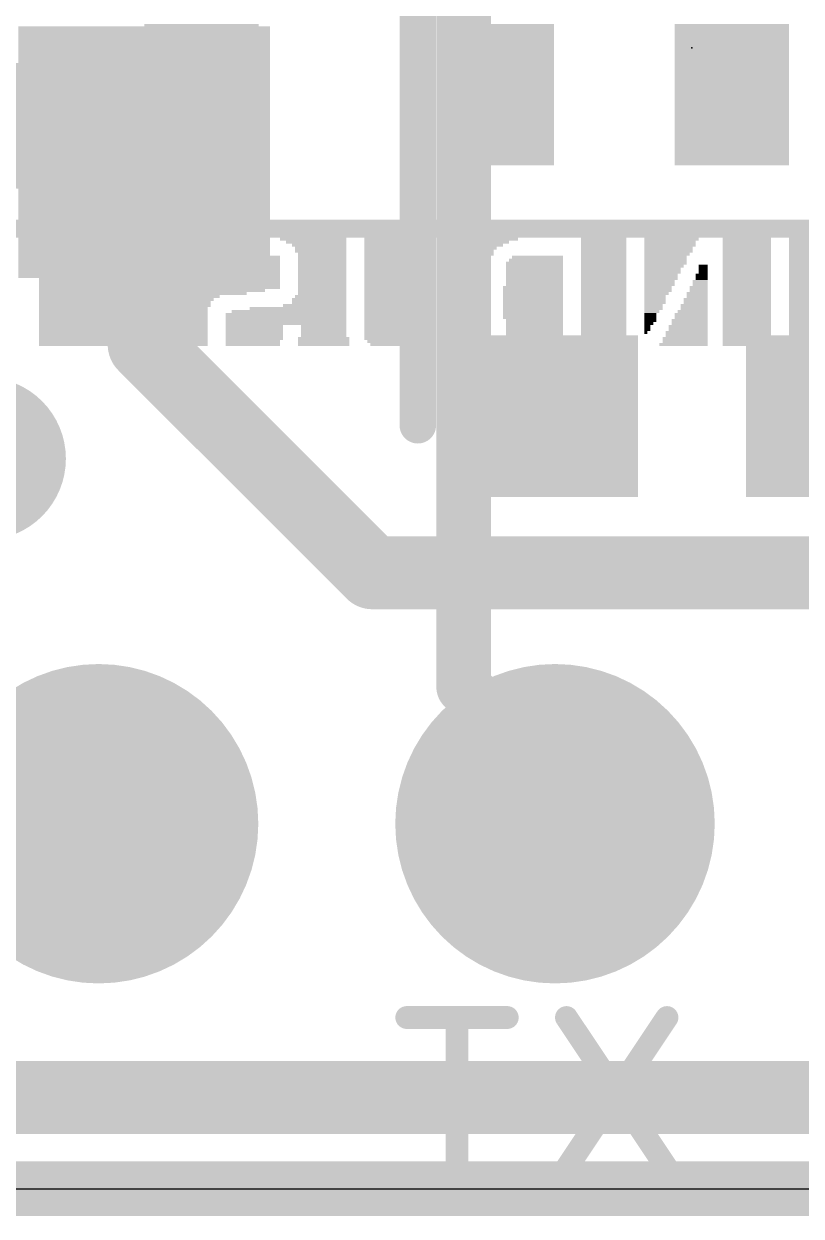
# Model space of a CAD drawing. Extents: x -0.2 to 25.6, y -0.2 to 38.2.
# Drawn here: x 5.93 to 10.26, y -0.15 to 6.48 of the extents above; entities that cross this region are included whole.
import ezdxf

# ---------------------------------------------------------------- set-up
doc = ezdxf.new("R2010")
doc.units = 0
for name, color, linetype in [('1', 12, 'CONTINUOUS'), ('16', 132, 'CONTINUOUS'), ('17', 110, 'CONTINUOUS'), ('18', 110, 'CONTINUOUS'), ('20', 53, 'CONTINUOUS'), ('21', 40, 'CONTINUOUS'), ('22', 6, 'CONTINUOUS'), ('23', 53, 'CONTINUOUS')]:
    doc.layers.add(name, color=color, linetype=linetype)

# ---------------------------------------------------------------- blocks, each defined once
blk = doc.blocks.new('RECT')
blk.add_solid([(-0.5, -0.5), (0.5, -0.5), (-0.5, 0.5), (0.5, 0.5)])
blk = doc.blocks.new('ROUNDP')
at = {"const_width": 0.5}
blk.add_lwpolyline([(0, -0.25, 1), (0, 0.25, 1), (0, -0.25)], format="xyb", dxfattribs=at)
blk = doc.blocks.new('ROUNDV')
at = {"const_width": 0.5}
blk.add_lwpolyline([(0, -0.25, 1), (0, 0.25, 1), (0, -0.25)], format="xyb", dxfattribs=at)

msp = doc.modelspace()

# ---------------------------------------------------------------- linework, layer by layer
at = {"layer": '1'}
for points, const_width in [([(5.914, 5.77), (4.445, 7.239)], 0.4064), ([(6.604, 5.77), (5.914, 5.77)], 0.4064), ([(6.604, 4.699), (6.604, 5.77)], 0.4064), ([(7.874, 3.429), (6.604, 4.699)], 0.4064), ([(7.874, 3.429), (12.385, 3.429)], 0.4064), ([(5.6932, 0.508), (13.462, 0.508)], 0.4064), ([(25.4, 0), (0, 0)], 0.3048)]:
    msp.add_lwpolyline(points, dxfattribs=dict(at, const_width=const_width))
at = {"layer": '1', "const_width": 0.2032}
for points in [[(5.914, 5.8716, 1), (5.914, 5.6684)], [(6.7056, 5.77, 1), (6.5024, 5.77)], [(6.604, 5.6684, 1), (6.604, 5.8716)], [(5.8422, 5.6982, 1), (5.9858, 5.8418)], [(6.6758, 4.7708, 1), (6.5322, 4.6272)], [(6.5024, 4.699, 1), (6.7056, 4.699)], [(7.874, 3.5306, 1), (7.874, 3.3274)], [(7.8022, 3.3572, 1), (7.9458, 3.5008)]]:
    msp.add_lwpolyline(points, format="xyb", dxfattribs=at)
at = {"layer": '16', "const_width": 0.3048}
for points in [[(8.382, 2.794), (8.382, 19.558)], [(8.89, 2.286), (8.382, 2.794)], [(8.89, 2.032), (8.89, 2.286)], [(25.4, 0), (0, 0)]]:
    msp.add_lwpolyline(points, dxfattribs=at)
at = {"layer": '16', "const_width": 0.1524}
for points in [[(8.4359, 2.8479, 1), (8.3281, 2.7401)], [(8.3058, 2.794, 1), (8.4582, 2.794)], [(8.9662, 2.286, 1), (8.8138, 2.286)], [(8.8361, 2.2321, 1), (8.9439, 2.3399)], [(8.8138, 2.032, 1), (8.9662, 2.032)]]:
    msp.add_lwpolyline(points, format="xyb", dxfattribs=at)
at = {"layer": '20'}
msp.add_line((2.54, 0), (22.86, 0), dxfattribs=at)
at = {"layer": '21'}
for points, const_width in [([(8.1266, 4.25), (8.1266, 8.45)], 0.2032), ([(8.065, 0.9532), (8.6243, 0.9532)], 0.127), ([(8.3447, 0.1143), (8.3447, 0.9532)], 0.127), ([(8.9538, 0.9532), (9.513, 0.1143)], 0.127), ([(9.513, 0.9532), (8.9538, 0.1143)], 0.127)]:
    msp.add_lwpolyline(points, dxfattribs=dict(at, const_width=const_width))
for points, const_width in [([(8.0758, 4.25, 1), (8.1774, 4.25)], 0.1016), ([(8.065, 0.985, 1), (8.065, 0.9215)], 0.0635), ([(8.3764, 0.9532, 1), (8.3129, 0.9532)], 0.0635), ([(8.6243, 0.9215, 1), (8.6243, 0.985)], 0.0635), ([(8.9802, 0.9708, 1), (8.9273, 0.9356)], 0.0635), ([(9.5394, 0.9356, 1), (9.4866, 0.9708)], 0.0635), ([(8.3129, 0.1143, 1), (8.3764, 0.1143)], 0.0635), ([(8.9273, 0.1319, 1), (8.9802, 0.0967)], 0.0635), ([(9.4866, 0.0967, 1), (9.5394, 0.1319)], 0.0635)]:
    msp.add_lwpolyline(points, format="xyb", dxfattribs=dict(at, const_width=const_width))
at = {"layer": '23'}
msp.add_point((9.652, 6.35), dxfattribs=at)

# ---------------------------------------------------------------- block references
at = {"layer": '1', "xscale": 1.4, "yscale": 1.4, "rotation": 180}
msp.add_blockref('RECT', (6.604, 5.77), dxfattribs=at)
at = {"layer": '1', "xscale": 0.9, "rotation": 90}
for p in [(8.852, 4.3), (10.452, 4.3)]:
    msp.add_blockref('RECT', p, dxfattribs=at)
at = {"layer": '17', "xscale": 1.778, "yscale": 1.778, "rotation": 90}
for p in [(6.35, 2.032), (6.35, 2.032), (8.89, 2.032), (8.89, 2.032)]:
    msp.add_blockref('ROUNDP', p, dxfattribs=at)
at = {"layer": '18', "xscale": 0.9064, "yscale": 0.9064}
msp.add_blockref('ROUNDV', (5.715, 4.064), dxfattribs=at)
msp.add_blockref('ROUNDV', (5.715, 4.064), dxfattribs=at)
at = {"layer": '22', "rotation": 180}
for p, xscale, yscale in [((6.9233, 6.476), 0.637, 0.0168), ((6.9233, 6.4592), 0.637, 0.0168), ((6.9233, 6.4425), 0.637, 0.0167), ((8.5662, 6.476), 0.6371, 0.0168), ((8.5662, 6.4592), 0.6371, 0.0168), ((8.5662, 6.4425), 0.6371, 0.0167), ((9.8738, 6.476), 0.6371, 0.0168), ((9.8738, 6.4592), 0.6371, 0.0168), ((9.8738, 6.4425), 0.6371, 0.0167), ((6.9149, 6.3754), 0.6538, 0.0168), ((6.9233, 6.4257), 0.637, 0.0168), ((6.9233, 6.4089), 0.637, 0.0168), ((6.9233, 6.3921), 0.637, 0.0167), ((8.5662, 6.4257), 0.6371, 0.0168), ((8.5662, 6.4089), 0.6371, 0.0168), ((8.5662, 6.3921), 0.6371, 0.0167), ((8.5662, 6.3754), 0.6371, 0.0168), ((9.8738, 6.4257), 0.6371, 0.0168), ((9.8738, 6.4089), 0.6371, 0.0168), ((9.8738, 6.3921), 0.6371, 0.0167), ((9.8738, 6.3754), 0.6371, 0.0168), ((6.9149, 6.3586), 0.6538, 0.0167), ((6.9149, 6.3419), 0.6538, 0.0168), ((6.9149, 6.3251), 0.6538, 0.0168), ((6.9149, 6.3083), 0.6538, 0.0167), ((8.5662, 6.3586), 0.6371, 0.0167), ((8.5662, 6.3419), 0.6371, 0.0168), ((8.5662, 6.3251), 0.6371, 0.0168), ((8.5662, 6.3083), 0.6371, 0.0167), ((9.8738, 6.3586), 0.6371, 0.0167), ((9.8738, 6.3419), 0.6371, 0.0168), ((9.8738, 6.3251), 0.6371, 0.0168), ((9.8738, 6.3083), 0.6371, 0.0167), ((5.5822, 6.258), 0.7377, 0.0167), ((5.6157, 6.2413), 0.8047, 0.0168), ((6.8898, 6.2413), 0.7041, 0.0168), ((6.8982, 6.258), 0.6873, 0.0167), ((6.9065, 6.2916), 0.6706, 0.0168), ((6.9065, 6.2748), 0.6706, 0.0168), ((8.5662, 6.2916), 0.6371, 0.0168), ((8.5662, 6.2748), 0.6371, 0.0168), ((8.5662, 6.258), 0.6371, 0.0167), ((8.5662, 6.2413), 0.6371, 0.0168), ((9.8738, 6.2916), 0.6371, 0.0168), ((9.8738, 6.2748), 0.6371, 0.0168), ((9.8738, 6.258), 0.6371, 0.0167), ((9.8738, 6.2413), 0.6371, 0.0168), ((5.6492, 6.2245), 0.8718, 0.0168), ((6.2275, 6.2077), 2.0285, 0.0167), ((6.2275, 6.191), 2.0285, 0.0168), ((6.2191, 6.1743), 2.0117, 0.0167), ((6.8646, 6.2245), 0.7544, 0.0168), ((8.5662, 6.2245), 0.6371, 0.0168), ((8.5662, 6.2077), 0.6371, 0.0167), ((8.5662, 6.191), 0.6371, 0.0168), ((8.5662, 6.1743), 0.6371, 0.0167), ((9.8738, 6.2245), 0.6371, 0.0168), ((9.8738, 6.2077), 0.6371, 0.0167), ((9.8738, 6.191), 0.6371, 0.0168), ((9.8738, 6.1743), 0.6371, 0.0167), ((6.2191, 6.1575), 2.0117, 0.0168), ((6.2191, 6.1407), 2.0117, 0.0168), ((6.2191, 6.124), 2.0117, 0.0167), ((6.2191, 6.1072), 2.0117, 0.0168), ((8.5662, 6.1575), 0.6371, 0.0168), ((8.5662, 6.1407), 0.6371, 0.0168), ((8.5662, 6.124), 0.6371, 0.0167), ((8.5662, 6.1072), 0.6371, 0.0168), ((9.8738, 6.1575), 0.6371, 0.0168), ((9.8738, 6.1407), 0.6371, 0.0168), ((9.8738, 6.124), 0.6371, 0.0167), ((9.8738, 6.1072), 0.6371, 0.0168), ((6.2191, 6.0904), 2.0117, 0.0168), ((6.2191, 6.0737), 2.0117, 0.0167), ((6.2191, 6.0569), 2.0117, 0.0168), ((6.2191, 6.0401), 2.0117, 0.0168), ((8.5662, 6.0904), 0.6371, 0.0168), ((8.5662, 6.0737), 0.6371, 0.0167), ((8.5662, 6.0569), 0.6371, 0.0168), ((8.5662, 6.0401), 0.6371, 0.0168), ((9.8738, 6.0904), 0.6371, 0.0168), ((9.8738, 6.0737), 0.6371, 0.0167), ((9.8738, 6.0569), 0.6371, 0.0168), ((9.8738, 6.0401), 0.6371, 0.0168), ((6.2108, 6.0234), 1.995, 0.0167), ((6.2108, 6.0066), 1.995, 0.0168), ((6.2108, 5.9898), 1.995, 0.0168), ((6.5377, 5.9731), 1.3412, 0.0167), ((8.5662, 6.0234), 0.6371, 0.0167), ((8.5662, 6.0066), 0.6371, 0.0168), ((8.5662, 5.9898), 0.6371, 0.0168), ((8.5662, 5.9731), 0.6371, 0.0167), ((9.8738, 6.0234), 0.6371, 0.0167), ((9.8738, 6.0066), 0.6371, 0.0168), ((9.8738, 5.9898), 0.6371, 0.0168), ((9.8738, 5.9731), 0.6371, 0.0167), ((6.5377, 5.9563), 1.3076, 0.0168), ((6.5545, 5.9396), 1.2741, 0.0167), ((6.5461, 5.9228), 1.2573, 0.0168), ((6.5629, 5.906), 1.2237, 0.0168), ((8.5662, 5.9563), 0.6371, 0.0168), ((8.5662, 5.9396), 0.6371, 0.0167), ((8.5662, 5.9228), 0.6371, 0.0168), ((8.5662, 5.906), 0.6371, 0.0168), ((9.8738, 5.9563), 0.6371, 0.0168), ((9.8738, 5.9396), 0.6371, 0.0167), ((9.8738, 5.9228), 0.6371, 0.0168), ((9.8738, 5.906), 0.6371, 0.0168), ((6.5629, 5.8893), 1.1903, 0.0167), ((6.5713, 5.8725), 1.1735, 0.0168), ((6.5796, 5.8557), 1.1232, 0.0168), ((6.5796, 5.839), 1.0896, 0.0167), ((8.5662, 5.8893), 0.6371, 0.0167), ((8.5662, 5.8725), 0.6371, 0.0168), ((8.5662, 5.8557), 0.6371, 0.0168), ((8.5662, 5.839), 0.6371, 0.0167), ((9.8738, 5.8893), 0.6371, 0.0167), ((9.8738, 5.8725), 0.6371, 0.0168), ((9.8738, 5.8557), 0.6371, 0.0168), ((9.8738, 5.839), 0.6371, 0.0167), ((6.5796, 5.8222), 1.0562, 0.0168), ((6.5796, 5.8054), 1.0226, 0.0168), ((6.588, 5.7887), 0.9724, 0.0167), ((6.588, 5.7719), 0.9388, 0.0168), ((8.5662, 5.8222), 0.6371, 0.0168), ((8.5662, 5.8054), 0.6371, 0.0168), ((8.5662, 5.7887), 0.6371, 0.0167), ((8.5662, 5.7719), 0.6371, 0.0168), ((9.8738, 5.8222), 0.6371, 0.0168), ((9.8738, 5.8054), 0.6371, 0.0168), ((9.8738, 5.7887), 0.6371, 0.0167), ((9.8738, 5.7719), 0.6371, 0.0168), ((6.588, 5.7552), 0.8718, 0.0167), ((6.588, 5.7384), 0.7712, 0.0168), ((6.5796, 5.7216), 0.7208, 0.0168), ((6.5796, 5.7049), 0.5197, 0.0167), ((8.5662, 5.7552), 0.6371, 0.0167), ((8.5662, 5.7384), 0.6371, 0.0168), ((8.5662, 5.7216), 0.6371, 0.0168), ((8.5662, 5.7049), 0.6371, 0.0167), ((9.8738, 5.7552), 0.6371, 0.0167), ((9.8738, 5.7384), 0.6371, 0.0168), ((9.8738, 5.7216), 0.6371, 0.0168), ((9.8738, 5.7049), 0.6371, 0.0167), ((10.033, 5.3863), 13.998, 0.0168), ((10.033, 5.3696), 13.998, 0.0167), ((10.033, 5.3528), 13.998, 0.0168), ((10.033, 5.3361), 13.998, 0.0167), ((10.033, 5.3193), 13.998, 0.0168), ((10.033, 5.3025), 13.998, 0.0168), ((6.1186, 5.2858), 0.2012, 0.0167), ((6.1186, 5.269), 0.2012, 0.0168), ((6.1186, 5.2522), 0.2012, 0.0168), ((6.1186, 5.2355), 0.2012, 0.0167), ((6.9149, 5.2858), 0.285, 0.0167), ((6.8982, 5.269), 0.2515, 0.0168), ((6.8898, 5.2522), 0.2347, 0.0168), ((6.8814, 5.2355), 0.2179, 0.0167), ((7.5435, 5.2858), 0.3688, 0.0167), ((7.5603, 5.269), 0.3352, 0.0168), ((7.5771, 5.2522), 0.3017, 0.0168), ((7.5855, 5.2355), 0.2849, 0.0167), ((7.9878, 5.2858), 0.3185, 0.0167), ((7.9878, 5.269), 0.3185, 0.0168), ((7.9878, 5.2522), 0.3185, 0.0168), ((7.9878, 5.2355), 0.3185, 0.0167), ((8.4404, 5.269), 0.3856, 0.0168), ((8.4656, 5.2858), 0.4359, 0.0167), ((8.4237, 5.2522), 0.3521, 0.0168), ((8.4069, 5.2355), 0.3185, 0.0167), ((9.1613, 5.2858), 0.2515, 0.0167), ((9.1613, 5.269), 0.2515, 0.0168), ((9.1613, 5.2522), 0.2515, 0.0168), ((9.1613, 5.2355), 0.2515, 0.0167), ((9.5301, 5.269), 0.285, 0.0168), ((9.5301, 5.2522), 0.285, 0.0168), ((9.5217, 5.2355), 0.2682, 0.0167), ((9.5385, 5.2858), 0.3017, 0.0167), ((9.9576, 5.2858), 0.2683, 0.0167), ((9.9576, 5.269), 0.2683, 0.0168), ((9.9576, 5.2522), 0.2683, 0.0168), ((9.9576, 5.2355), 0.2683, 0.0167), ((13.6122, 5.2858), 6.8397, 0.0167), ((13.6122, 5.269), 6.8397, 0.0168), ((13.6122, 5.2522), 6.8397, 0.0168), ((13.6122, 5.2355), 6.8397, 0.0167), ((6.2275, 5.1852), 0.4191, 0.0167), ((6.2275, 5.1684), 0.4191, 0.0168), ((6.1186, 5.2187), 0.2012, 0.0168), ((6.1186, 5.2019), 0.2012, 0.0168), ((6.7557, 5.1852), 0.4359, 0.0167), ((6.7557, 5.1684), 0.4359, 0.0168), ((6.873, 5.2187), 0.2012, 0.0168), ((6.873, 5.2019), 0.2012, 0.0168), ((7.2167, 5.1852), 0.2849, 0.0167), ((7.2167, 5.1684), 0.2849, 0.0168), ((7.5855, 5.2187), 0.2849, 0.0168), ((7.5938, 5.2019), 0.2682, 0.0168), ((7.5938, 5.1852), 0.2682, 0.0167), ((7.5938, 5.1684), 0.2682, 0.0168), ((7.9878, 5.2187), 0.3185, 0.0168), ((7.9878, 5.2019), 0.3185, 0.0168), ((7.9878, 5.1852), 0.3185, 0.0167), ((7.9878, 5.1684), 0.3185, 0.0168), ((8.3985, 5.2187), 0.3018, 0.0168), ((8.3985, 5.2019), 0.3018, 0.0168), ((8.3901, 5.1852), 0.285, 0.0167), ((8.3901, 5.1684), 0.285, 0.0168), ((8.7841, 5.1684), 0.3018, 0.0168), ((8.7925, 5.1852), 0.285, 0.0167), ((9.1613, 5.2187), 0.2515, 0.0168), ((9.1613, 5.2019), 0.2515, 0.0168), ((9.1613, 5.1852), 0.2515, 0.0167), ((9.1613, 5.1684), 0.2515, 0.0168), ((9.5217, 5.2187), 0.2682, 0.0168), ((9.5133, 5.2019), 0.2514, 0.0168), ((9.505, 5.1852), 0.2347, 0.0167), ((9.505, 5.1684), 0.2347, 0.0168), ((9.9576, 5.2187), 0.2683, 0.0168), ((9.9576, 5.2019), 0.2683, 0.0168), ((9.9576, 5.1852), 0.2683, 0.0167), ((9.9576, 5.1684), 0.2683, 0.0168), ((13.6122, 5.2187), 6.8397, 0.0168), ((13.6122, 5.2019), 6.8397, 0.0168), ((13.6122, 5.1852), 6.8397, 0.0167), ((13.6122, 5.1684), 6.8397, 0.0168), ((6.2275, 5.1516), 0.4191, 0.0168), ((6.2275, 5.1349), 0.4191, 0.0167), ((6.2275, 5.1181), 0.4191, 0.0168), ((6.7557, 5.1516), 0.4359, 0.0168), ((6.7557, 5.1349), 0.4359, 0.0167), ((6.7557, 5.1181), 0.4359, 0.0168), ((7.2167, 5.1516), 0.2849, 0.0168), ((7.2167, 5.1349), 0.2849, 0.0167), ((7.2167, 5.1181), 0.2849, 0.0168), ((7.5938, 5.1516), 0.2682, 0.0168), ((7.5938, 5.1349), 0.2682, 0.0167), ((7.5938, 5.1181), 0.2682, 0.0168), ((7.9878, 5.1516), 0.3185, 0.0168), ((7.9878, 5.1349), 0.3185, 0.0167), ((7.9878, 5.1181), 0.3185, 0.0168), ((8.3818, 5.1516), 0.2683, 0.0168), ((8.3818, 5.1349), 0.2683, 0.0167), ((8.3818, 5.1181), 0.2683, 0.0168), ((8.7757, 5.1516), 0.3186, 0.0168), ((8.7757, 5.1349), 0.3186, 0.0167), ((8.7757, 5.1181), 0.3186, 0.0168), ((9.1613, 5.1516), 0.2515, 0.0168), ((9.1613, 5.1349), 0.2515, 0.0167), ((9.1613, 5.1181), 0.2515, 0.0168), ((9.4882, 5.1181), 0.2012, 0.0168), ((9.505, 5.1516), 0.2347, 0.0168), ((9.4966, 5.1349), 0.2179, 0.0167), ((9.7145, 5.1349), 0.0503, 0.0167), ((9.7145, 5.1181), 0.0503, 0.0168), ((9.9576, 5.1516), 0.2683, 0.0168), ((9.9576, 5.1349), 0.2683, 0.0167), ((9.9576, 5.1181), 0.2683, 0.0168), ((13.6122, 5.1516), 6.8397, 0.0168), ((13.6122, 5.1349), 6.8397, 0.0167), ((13.6122, 5.1181), 6.8397, 0.0168), ((6.2275, 5.1014), 0.4191, 0.0167), ((6.2275, 5.0846), 0.4191, 0.0168), ((6.2275, 5.0678), 0.4191, 0.0168), ((6.2275, 5.0511), 0.4191, 0.0167), ((6.7557, 5.1014), 0.4359, 0.0167), ((6.9484, 5.0846), 0.8214, 0.0168), ((6.9484, 5.0678), 0.8214, 0.0168), ((6.9484, 5.0511), 0.8214, 0.0167), ((7.2083, 5.1014), 0.3017, 0.0167), ((7.5938, 5.1014), 0.2682, 0.0167), ((7.5938, 5.0846), 0.2682, 0.0168), ((7.5938, 5.0678), 0.2682, 0.0168), ((7.5938, 5.0511), 0.2682, 0.0167), ((7.9878, 5.1014), 0.3185, 0.0167), ((7.9878, 5.0846), 0.3185, 0.0168), ((7.9878, 5.0678), 0.3185, 0.0168), ((7.9878, 5.0511), 0.3185, 0.0167), ((8.3818, 5.1014), 0.2683, 0.0167), ((8.3818, 5.0846), 0.2683, 0.0168), ((8.3818, 5.0678), 0.2683, 0.0168), ((8.3734, 5.0511), 0.2515, 0.0167), ((8.7757, 5.1014), 0.3186, 0.0167), ((8.7757, 5.0846), 0.3186, 0.0168), ((8.7757, 5.0678), 0.3186, 0.0168), ((8.7757, 5.0511), 0.3186, 0.0167), ((9.1613, 5.1014), 0.2515, 0.0167), ((9.1613, 5.0846), 0.2515, 0.0168), ((9.1613, 5.0678), 0.2515, 0.0168), ((9.1613, 5.0511), 0.2515, 0.0167), ((9.4882, 5.1014), 0.2012, 0.0167), ((9.4798, 5.0846), 0.1844, 0.0168), ((9.4798, 5.0678), 0.1844, 0.0168), ((9.4714, 5.0511), 0.1676, 0.0167), ((9.6977, 5.0511), 0.0838, 0.0167), ((9.7061, 5.0846), 0.067, 0.0168), ((9.7061, 5.0678), 0.067, 0.0168), ((9.7145, 5.1014), 0.0503, 0.0167), ((9.9576, 5.1014), 0.2683, 0.0167), ((9.9576, 5.0846), 0.2683, 0.0168), ((9.9576, 5.0678), 0.2683, 0.0168), ((9.9576, 5.0511), 0.2683, 0.0167), ((13.6122, 5.1014), 6.8397, 0.0167), ((13.6122, 5.0846), 6.8397, 0.0168), ((13.6122, 5.0678), 6.8397, 0.0168), ((13.6122, 5.0511), 6.8397, 0.0167), ((6.2275, 5.0343), 0.4191, 0.0168), ((6.2275, 5.0175), 0.4191, 0.0168), ((6.2275, 5.0008), 0.4191, 0.0167), ((6.2275, 4.984), 0.4191, 0.0168), ((6.9484, 5.0343), 0.8214, 0.0168), ((6.9484, 5.0175), 0.8214, 0.0168), ((6.9065, 5.0008), 0.7376, 0.0167), ((6.8562, 4.984), 0.637, 0.0168), ((7.5938, 5.0343), 0.2682, 0.0168), ((7.5938, 5.0175), 0.2682, 0.0168), ((7.5938, 5.0008), 0.2682, 0.0167), ((7.5938, 4.984), 0.2682, 0.0168), ((7.9878, 5.0343), 0.3185, 0.0168), ((7.9878, 5.0175), 0.3185, 0.0168), ((7.9878, 5.0008), 0.3185, 0.0167), ((7.9878, 4.984), 0.3185, 0.0168), ((8.3734, 5.0343), 0.2515, 0.0168), ((8.3734, 5.0175), 0.2515, 0.0168), ((8.3734, 5.0008), 0.2515, 0.0167), ((8.3734, 4.984), 0.2515, 0.0168), ((8.7674, 5.0175), 0.3353, 0.0168), ((8.7674, 5.0008), 0.3353, 0.0167), ((8.7674, 4.984), 0.3353, 0.0168), ((8.7757, 5.0343), 0.3186, 0.0168), ((9.1613, 5.0343), 0.2515, 0.0168), ((9.1613, 5.0175), 0.2515, 0.0168), ((9.1613, 5.0008), 0.2515, 0.0167), ((9.1613, 4.984), 0.2515, 0.0168), ((9.4714, 5.0343), 0.1676, 0.0168), ((9.4631, 5.0175), 0.1509, 0.0168), ((9.4631, 5.0008), 0.1509, 0.0167), ((9.4547, 4.984), 0.1341, 0.0168), ((9.681, 4.984), 0.1173, 0.0168), ((9.6893, 5.0175), 0.1006, 0.0168), ((9.6893, 5.0008), 0.1006, 0.0167), ((9.6977, 5.0343), 0.0838, 0.0168), ((9.9576, 5.0343), 0.2683, 0.0168), ((9.9576, 5.0175), 0.2683, 0.0168), ((9.9576, 5.0008), 0.2683, 0.0167), ((9.9576, 4.984), 0.2683, 0.0168), ((13.6122, 5.0343), 6.8397, 0.0168), ((13.6122, 5.0175), 6.8397, 0.0168), ((13.6122, 5.0008), 6.8397, 0.0167), ((13.6122, 4.984), 6.8397, 0.0168), ((6.2275, 4.9672), 0.4191, 0.0168), ((6.2275, 4.9505), 0.4191, 0.0167), ((6.2275, 4.9337), 0.4191, 0.0168), ((6.2275, 4.9169), 0.4191, 0.0167), ((6.7808, 4.9672), 0.4862, 0.0168), ((6.764, 4.9505), 0.4526, 0.0167), ((6.7557, 4.9337), 0.4359, 0.0168), ((6.7557, 4.9169), 0.4359, 0.0167), ((7.5519, 4.9169), 0.352, 0.0167), ((7.5771, 4.9505), 0.3017, 0.0167), ((7.5771, 4.9337), 0.3017, 0.0168), ((7.5855, 4.9672), 0.2849, 0.0168), ((7.9878, 4.9672), 0.3185, 0.0168), ((7.9878, 4.9505), 0.3185, 0.0167), ((7.9878, 4.9337), 0.3185, 0.0168), ((7.9878, 4.9169), 0.3185, 0.0167), ((8.3734, 4.9672), 0.2515, 0.0168), ((8.3734, 4.9505), 0.2515, 0.0167), ((8.3734, 4.9337), 0.2515, 0.0168), ((8.3734, 4.9169), 0.2515, 0.0167), ((8.7674, 4.9672), 0.3353, 0.0168), ((8.7674, 4.9505), 0.3353, 0.0167), ((8.7674, 4.9337), 0.3353, 0.0168), ((8.7674, 4.9169), 0.3353, 0.0167), ((9.1613, 4.9672), 0.2515, 0.0168), ((9.1613, 4.9505), 0.2515, 0.0167), ((9.1613, 4.9337), 0.2515, 0.0168), ((9.1613, 4.9169), 0.2515, 0.0167), ((9.4379, 4.9169), 0.1006, 0.0167), ((9.4463, 4.9672), 0.1173, 0.0168), ((9.4463, 4.9505), 0.1173, 0.0167), ((9.4463, 4.9337), 0.1173, 0.0168), ((9.6642, 4.9169), 0.1508, 0.0167), ((9.6726, 4.9505), 0.1341, 0.0167), ((9.6726, 4.9337), 0.1341, 0.0168), ((9.681, 4.9672), 0.1173, 0.0168), ((9.9576, 4.9672), 0.2683, 0.0168), ((9.9576, 4.9505), 0.2683, 0.0167), ((9.9576, 4.9337), 0.2683, 0.0168), ((9.9576, 4.9169), 0.2683, 0.0167), ((13.6122, 4.9672), 6.8397, 0.0168), ((13.6122, 4.9505), 6.8397, 0.0167), ((13.6122, 4.9337), 6.8397, 0.0168), ((13.6122, 4.9169), 6.8397, 0.0167), ((6.2275, 4.9002), 0.4191, 0.0168), ((6.2275, 4.8834), 0.4191, 0.0168), ((6.2275, 4.8666), 0.4191, 0.0167), ((6.2275, 4.8499), 0.4191, 0.0168), ((6.7473, 4.9002), 0.4191, 0.0168), ((6.7473, 4.8834), 0.4191, 0.0168), ((6.7473, 4.8666), 0.4191, 0.0167), ((6.7473, 4.8499), 0.4191, 0.0168), ((7.3927, 4.8666), 0.6705, 0.0167), ((7.3927, 4.8499), 0.6705, 0.0168), ((7.4094, 4.8834), 0.637, 0.0168), ((7.4597, 4.9002), 0.5364, 0.0168), ((7.9878, 4.9002), 0.3185, 0.0168), ((7.9878, 4.8834), 0.3185, 0.0168), ((7.9878, 4.8666), 0.3185, 0.0167), ((7.9878, 4.8499), 0.3185, 0.0168), ((8.3734, 4.9002), 0.2515, 0.0168), ((8.3734, 4.8834), 0.2515, 0.0168), ((8.3734, 4.8666), 0.2515, 0.0167), ((8.3734, 4.8499), 0.2515, 0.0168), ((8.7674, 4.9002), 0.3353, 0.0168), ((8.7674, 4.8834), 0.3353, 0.0168), ((8.7674, 4.8666), 0.3353, 0.0167), ((8.7674, 4.8499), 0.3353, 0.0168), ((9.1613, 4.9002), 0.2515, 0.0168), ((9.1613, 4.8834), 0.2515, 0.0168), ((9.1613, 4.8666), 0.2515, 0.0167), ((9.1613, 4.8499), 0.2515, 0.0168), ((9.4379, 4.9002), 0.1006, 0.0168), ((9.4295, 4.8834), 0.0838, 0.0168), ((9.4211, 4.8666), 0.067, 0.0167), ((9.4211, 4.8499), 0.067, 0.0168), ((9.6474, 4.8666), 0.1844, 0.0167), ((9.6474, 4.8499), 0.1844, 0.0168), ((9.6558, 4.8834), 0.1676, 0.0168), ((9.6642, 4.9002), 0.1508, 0.0168), ((9.9576, 4.9002), 0.2683, 0.0168), ((9.9576, 4.8834), 0.2683, 0.0168), ((9.9576, 4.8666), 0.2683, 0.0167), ((9.9576, 4.8499), 0.2683, 0.0168), ((13.6122, 4.9002), 6.8397, 0.0168), ((13.6122, 4.8834), 6.8397, 0.0168), ((13.6122, 4.8666), 6.8397, 0.0167), ((13.6122, 4.8499), 6.8397, 0.0168), ((6.2275, 4.8331), 0.4191, 0.0168), ((6.2275, 4.8163), 0.4191, 0.0167), ((6.2275, 4.7996), 0.4191, 0.0168), ((6.2275, 4.7828), 0.4191, 0.0168), ((6.7473, 4.8331), 0.4191, 0.0168), ((6.7473, 4.8163), 0.4191, 0.0167), ((6.7473, 4.7996), 0.4191, 0.0168), ((6.7473, 4.7828), 0.4191, 0.0168), ((7.3927, 4.8331), 0.6705, 0.0168), ((7.3927, 4.8163), 0.6705, 0.0167), ((7.2167, 4.7996), 0.3185, 0.0168), ((7.2167, 4.7828), 0.3185, 0.0168), ((7.6022, 4.7996), 0.2514, 0.0168), ((7.6022, 4.7828), 0.2514, 0.0168), ((7.9878, 4.8331), 0.3185, 0.0168), ((7.9878, 4.8163), 0.3185, 0.0167), ((7.9878, 4.7996), 0.3185, 0.0168), ((7.9878, 4.7828), 0.3185, 0.0168), ((8.3734, 4.8331), 0.2515, 0.0168), ((8.3818, 4.8163), 0.2683, 0.0167), ((8.3818, 4.7996), 0.2683, 0.0168), ((8.3818, 4.7828), 0.2683, 0.0168), ((8.7757, 4.8331), 0.3186, 0.0168), ((8.7757, 4.8163), 0.3186, 0.0167), ((8.7757, 4.7996), 0.3186, 0.0168), ((8.7757, 4.7828), 0.3186, 0.0168), ((9.1613, 4.8331), 0.2515, 0.0168), ((9.1613, 4.8163), 0.2515, 0.0167), ((9.1613, 4.7996), 0.2515, 0.0168), ((9.1613, 4.7828), 0.2515, 0.0168), ((9.4211, 4.8331), 0.067, 0.0168), ((9.4128, 4.8163), 0.0503, 0.0167), ((9.4044, 4.7996), 0.0335, 0.0168), ((9.4044, 4.7828), 0.0335, 0.0168), ((9.6307, 4.7996), 0.2179, 0.0168), ((9.6307, 4.7828), 0.2179, 0.0168), ((9.6391, 4.8331), 0.2011, 0.0168), ((9.6391, 4.8163), 0.2011, 0.0167), ((9.9576, 4.8331), 0.2683, 0.0168), ((9.9576, 4.8163), 0.2683, 0.0167), ((9.9576, 4.7996), 0.2683, 0.0168), ((9.9576, 4.7828), 0.2683, 0.0168), ((13.6122, 4.8331), 6.8397, 0.0168), ((13.6122, 4.8163), 6.8397, 0.0167), ((13.6122, 4.7996), 6.8397, 0.0168), ((13.6122, 4.7828), 6.8397, 0.0168), ((6.2275, 4.766), 0.4191, 0.0167), ((6.2275, 4.7493), 0.4191, 0.0168), ((6.2275, 4.7325), 0.4191, 0.0168), ((6.2275, 4.7157), 0.4191, 0.0167), ((6.7473, 4.766), 0.4191, 0.0167), ((6.7473, 4.7493), 0.4191, 0.0168), ((6.7473, 4.7325), 0.4191, 0.0168), ((6.7473, 4.7157), 0.4191, 0.0167), ((7.2167, 4.766), 0.3185, 0.0167), ((7.2167, 4.7493), 0.3185, 0.0168), ((7.2167, 4.7325), 0.3185, 0.0168), ((7.2083, 4.7157), 0.3017, 0.0167), ((7.6022, 4.7325), 0.285, 0.0168), ((7.6022, 4.7157), 0.285, 0.0167), ((7.6022, 4.766), 0.2514, 0.0167), ((7.6022, 4.7493), 0.2514, 0.0168), ((7.9878, 4.766), 0.3185, 0.0167), ((7.9878, 4.7493), 0.3185, 0.0168), ((7.9878, 4.7325), 0.3185, 0.0168), ((7.9962, 4.7157), 0.3017, 0.0167), ((8.3901, 4.7157), 0.285, 0.0167), ((8.3818, 4.766), 0.2683, 0.0167), ((8.3818, 4.7493), 0.2683, 0.0168), ((8.3818, 4.7325), 0.2683, 0.0168), ((8.7757, 4.766), 0.3186, 0.0167), ((8.7757, 4.7493), 0.3186, 0.0168), ((8.7757, 4.7325), 0.3186, 0.0168), ((8.7841, 4.7157), 0.3018, 0.0167), ((9.1613, 4.766), 0.2515, 0.0167), ((9.1613, 4.7493), 0.2515, 0.0168), ((9.1613, 4.7325), 0.2515, 0.0168), ((9.1613, 4.7157), 0.2515, 0.0167), ((9.396, 4.766), 0.0167, 0.0167), ((9.6139, 4.7325), 0.2514, 0.0168), ((9.6139, 4.7157), 0.2514, 0.0167), ((9.6223, 4.766), 0.2347, 0.0167), ((9.6223, 4.7493), 0.2347, 0.0168), ((9.9576, 4.766), 0.2683, 0.0167), ((9.9576, 4.7493), 0.2683, 0.0168), ((9.9576, 4.7325), 0.2683, 0.0168), ((9.9576, 4.7157), 0.2683, 0.0167), ((13.6122, 4.766), 6.8397, 0.0167), ((13.6122, 4.7493), 6.8397, 0.0168), ((13.6122, 4.7325), 6.8397, 0.0168), ((13.6122, 4.7157), 6.8397, 0.0167), ((6.2275, 4.699), 0.4191, 0.0168), ((6.7473, 4.699), 0.4191, 0.0168), ((7.2083, 4.699), 0.3017, 0.0168), ((7.6022, 4.699), 0.285, 0.0168), ((7.9878, 4.699), 0.2514, 0.0168), ((8.3985, 4.699), 0.3018, 0.0168), ((8.8009, 4.699), 0.2683, 0.0168), ((9.1613, 4.699), 0.2515, 0.0168), ((9.6055, 4.699), 0.2682, 0.0168), ((9.9576, 4.699), 0.2683, 0.0168), ((13.6122, 4.699), 6.8397, 0.0168)]:
    msp.add_blockref('RECT', p, dxfattribs=dict(at, xscale=xscale, yscale=yscale))

doc.saveas('drawing.dxf')
